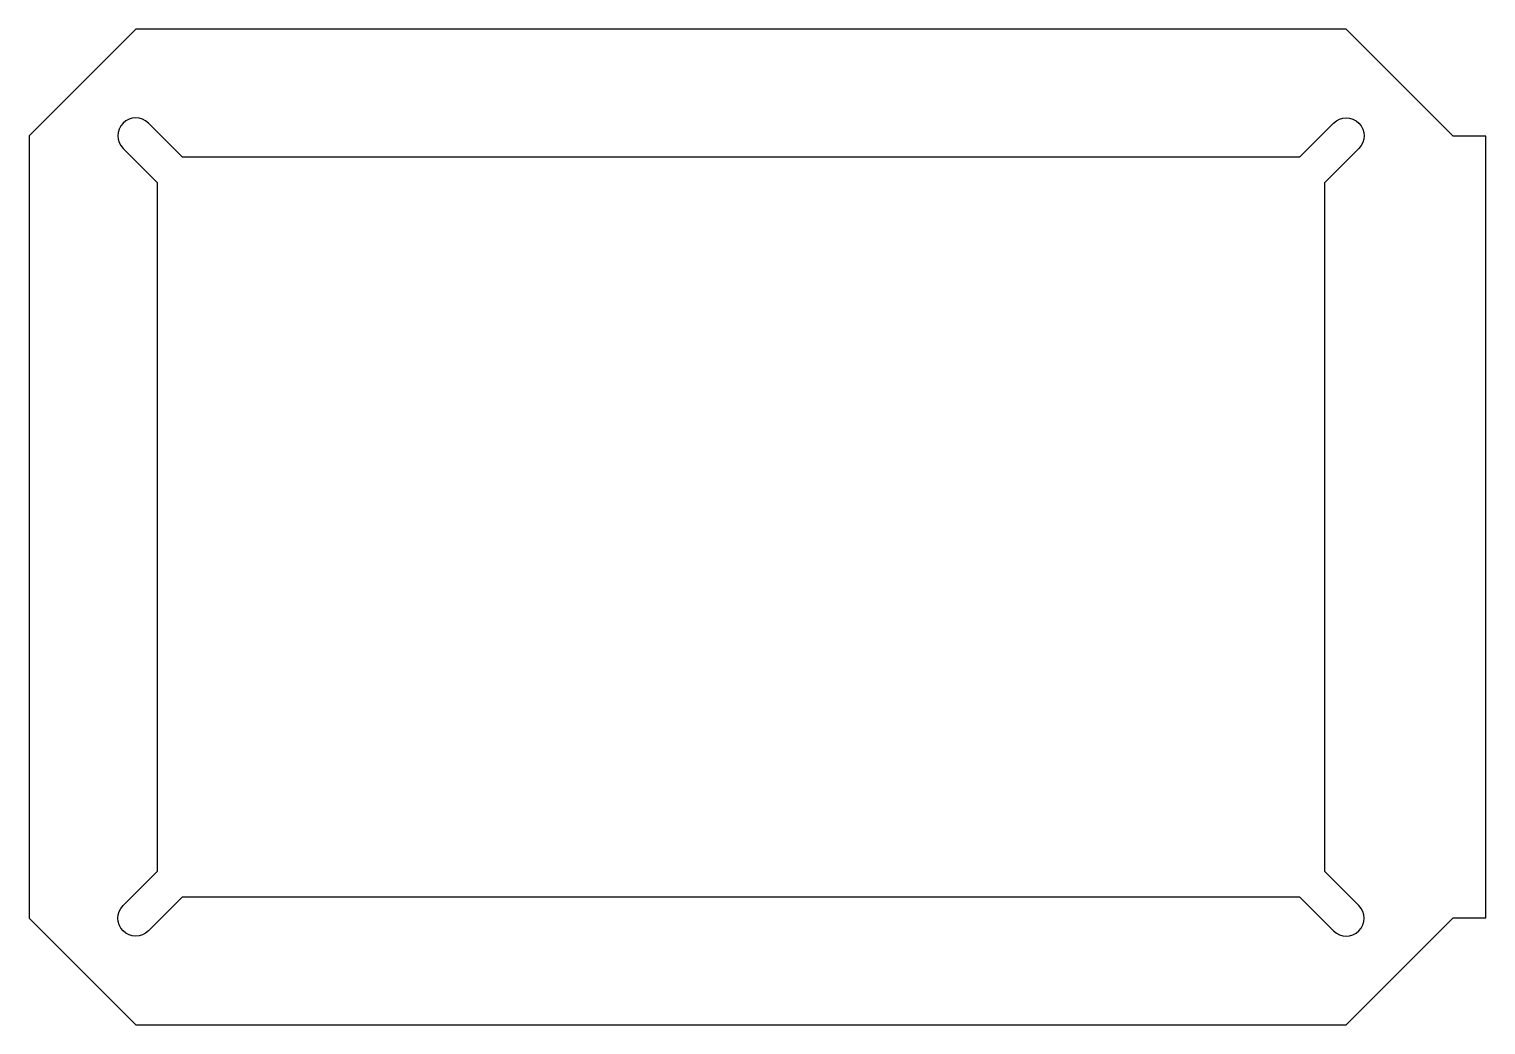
# Model space of a CAD drawing. Header units: millimetres. Extents: x -166 to 174, y -116 to 116.
import ezdxf

# ---------------------------------------------------------------- set-up
doc = ezdxf.new("R2010")
doc.units = ezdxf.units.MM
doc.layers.add('base', color=18, linetype='Continuous', true_color=0x000000)
doc.layers.add('Default', color=18, linetype='Continuous', true_color=0x000000)

msp = doc.modelspace()

# ---------------------------------------------------------------- linework, layer by layer
at = {"layer": 'base'}
msp.add_lwpolyline([(141.31, -116.25), (166.31, -91.25), (173.97, -91.25), (173.97, 91.25), (166.31, 91.25), (141.31, 116.25), (-141.31, 116.25), (-166.25, 91.31), (-166.25, -91.31), (-141.31, -116.25)], close=True, dxfattribs=at)
at = {"layer": 'Default'}
for points in [[(-130.45, 86.35), (-138.4, 94.3)], [(130.45, 86.35), (138.4, 94.3)], [(-144.3, 88.4), (-136.35, 80.45)], [(130.45, 86.35), (-130.45, 86.35)], [(144.3, 88.4), (136.35, 80.45)], [(-136.35, 80.45), (-136.35, -80.45)], [(136.35, -80.45), (136.35, 80.45)], [(-144.3, -88.4), (-136.35, -80.45)], [(144.3, -88.4), (136.35, -80.45)], [(-130.45, -86.35), (-138.4, -94.3)], [(-130.45, -86.35), (130.45, -86.35)], [(130.45, -86.35), (138.4, -94.3)]]:
    msp.add_lwpolyline(points, dxfattribs=at)
for centre, start, end in [((-141.35, 91.35), 45, 225), ((141.35, -91.35), 225, 45)]:
    msp.add_arc(centre, 4.18, start, end, dxfattribs=at)
at = {"layer": 'Default', "extrusion": (0, 0, -1)}
for centre, start, end in [((-141.35, 91.35), 45, 225), ((141.35, -91.35), 225, 45)]:
    msp.add_arc(centre, 4.18, start, end, dxfattribs=at)

doc.saveas('drawing.dxf')
